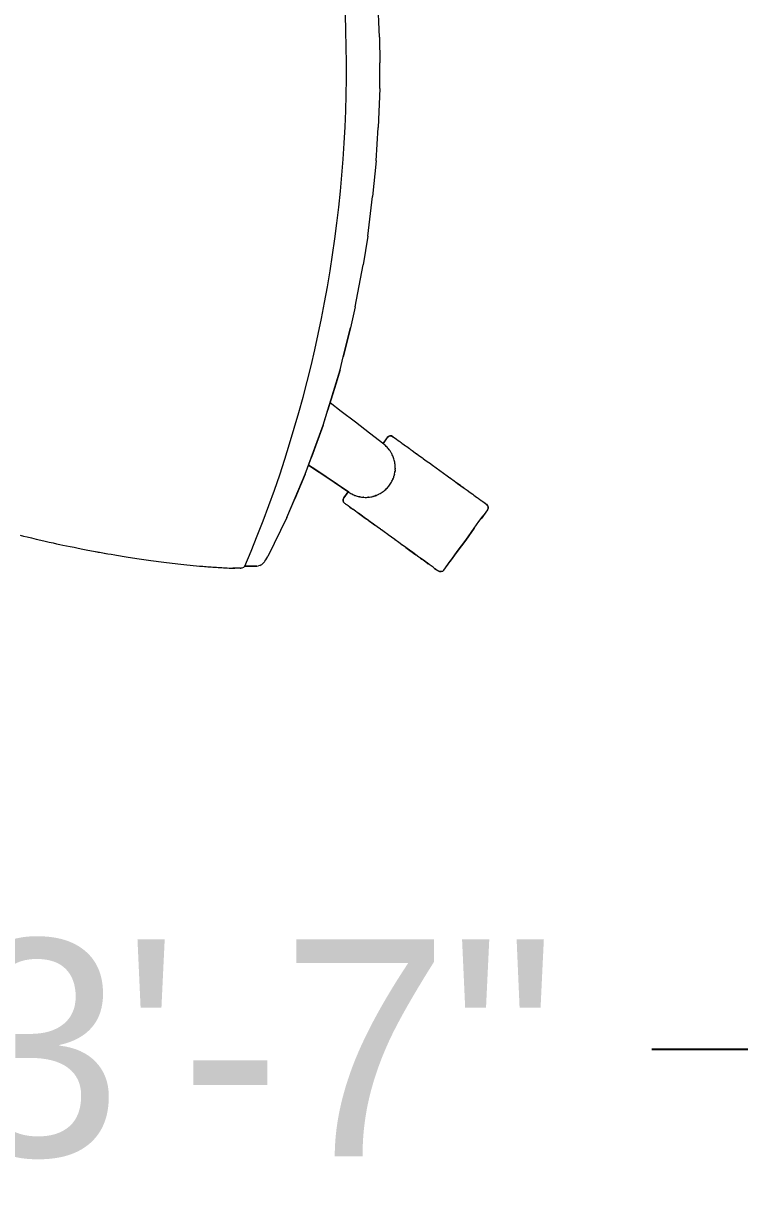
# Model space of a CAD drawing. Header units: inches. Extents: x 14 to 610, y 9 to 600.
# Drawn here: x 454.11 to 467.32, y 115.71 to 137.26 of the extents above; entities that cross this region are included whole.
import ezdxf
from ezdxf.enums import TextEntityAlignment as Align

# ---------------------------------------------------------------- set-up
doc = ezdxf.new("R2010")
doc.units = ezdxf.units.IN
doc.header["$MEASUREMENT"] = 0
doc.layers.add('A-FURN', color=7, linetype='Continuous')
doc.styles.get("Standard").update_dxf_attribs({"font": 'arial.ttf'})
doc.dimstyles.new("Jon's Style", dxfattribs={"dimscale": 0, "dimtxt": 4, "dimasz": 6, "dimexe": 1, "dimexo": 2, "dimgap": 2, "dimtad": 0, "dimtih": 1, "dimtoh": 1, "dimdec": 4, "dimzin": 3, "dimdsep": 46, "dimlunit": 4, "dimtxsty": 'Standard', "dimcen": 0.09, "dimadec": 0, "dimazin": 0, "dimtfac": 1, "dimtdec": 4, "dimtofl": 0, "dimtmove": 0, "dimatfit": 3, "dimfxl": 1, "dimtolj": 1, "dimtzin": 0, "dimarcsym": 0})

# ---------------------------------------------------------------- blocks, each defined once
blk = doc.blocks.new('*D51')
at = {"layer": 'A-FURN', "color": 0, "lineweight": -2, "transparency": 16777216}
for p, q in [((436.887, 134.464), (436.887, 117.33)), ((479.879, 134.464), (479.879, 117.33)), ((442.887, 118.33), (451.068, 118.33)), ((473.879, 118.33), (465.698, 118.33))]:
    blk.add_line(p, q, dxfattribs=at)
at = {"layer": 'A-FURN', "color": 0, "transparency": 16777216}
for points in [[(442.887, 119.33), (442.887, 117.33), (436.887, 118.33)], [(473.879, 119.33), (473.879, 117.33), (479.879, 118.33)]]:
    blk.add_solid(points, dxfattribs=at)
at = {"layer": 'Defpoints', "color": 0, "transparency": 16777216}
for p in [(436.887, 136.464), (479.879, 136.464), (479.879, 118.33)]:
    blk.add_point(p, dxfattribs=at)
at = {"layer": 'A-FURN', "color": 0, "transparency": 16777216, "insert": (458.383, 118.33), "char_height": 4, "attachment_point": 5}
blk.add_mtext('\\A1;3\'-7"', dxfattribs=at)
blk = doc.blocks.new('P_5CS702BK')
at = {"layer": 'A-FURN', "color": 0, "linetype": 'Continuous', "lineweight": 0}
for p, q in [((7.984, 25.635), (8.008, 25.668)), ((8.008, 25.668), (8.013, 25.676)), ((8.012, 25.674), (8.014, 25.677)), ((8.014, 25.677), (8.016, 25.68)), ((8.016, 25.68), (8.028, 25.697)), ((8.028, 25.697), (8.045, 25.72)), ((8.028, 25.697), (8.028, 25.697)), ((8.045, 25.72), (8.068, 25.753)), ((8.045, 25.72), (8.058, 25.738)), ((8.047, 25.722), (8.048, 25.724)), ((8.047, 25.723), (8.048, 25.724)), ((8.048, 25.724), (8.049, 25.726)), ((8.052, 25.73), (8.068, 25.753)), ((8.058, 25.738), (8.068, 25.752)), ((8.068, 25.752), (8.073, 25.76)), ((8.068, 25.753), (8.069, 25.753)), ((8.073, 25.76), (8.075, 25.762)), ((8.075, 25.762), (8.097, 25.782)), ((8.097, 25.782), (8.075, 25.762)), ((8.097, 25.782), (8.125, 25.793)), ((8.125, 25.793), (8.097, 25.782)), ((8.125, 25.793), (8.155, 25.792)), ((8.155, 25.792), (8.125, 25.793)), ((8.155, 25.792), (8.181, 25.779)), ((8.181, 25.779), (8.155, 25.792)), ((8.181, 25.779), (8.343, 25.662)), ((8.181, 25.779), (8.289, 25.701)), ((8.397, 25.624), (8.289, 25.701)), ((7.819, 25.407), (7.857, 25.46)), ((7.835, 25.43), (7.841, 25.438)), ((7.841, 25.438), (7.857, 25.46)), ((7.857, 25.46), (7.893, 25.51)), ((7.857, 25.46), (7.857, 25.46)), ((7.893, 25.51), (7.909, 25.532)), ((7.906, 25.527), (7.909, 25.532)), ((7.909, 25.532), (7.926, 25.556)), ((7.909, 25.532), (7.913, 25.538)), ((7.926, 25.556), (7.956, 25.598)), ((7.956, 25.598), (7.964, 25.608)), ((7.964, 25.608), (7.967, 25.612)), ((7.967, 25.612), (7.971, 25.617)), ((7.971, 25.617), (7.984, 25.635)), ((8.52, 25.535), (8.397, 25.624)), ((8.736, 25.379), (8.52, 25.535)), ((8.52, 25.535), (8.736, 25.379)), ((7.645, 25.167), (7.691, 25.23)), ((7.68, 25.215), (7.683, 25.22)), ((7.691, 25.23), (7.735, 25.292)), ((7.735, 25.292), (7.691, 25.23)), ((7.735, 25.292), (7.778, 25.351)), ((7.758, 25.323), (7.764, 25.331)), ((7.764, 25.331), (7.768, 25.337)), ((7.778, 25.351), (7.819, 25.407)), ((8.951, 25.223), (8.736, 25.379)), ((8.736, 25.379), (8.951, 25.223)), ((9.074, 25.134), (8.951, 25.223)), ((8.951, 25.223), (9.128, 25.095)), ((7.501, 24.968), (7.55, 25.035)), ((7.55, 25.035), (7.586, 25.085)), ((7.586, 25.085), (7.591, 25.092)), ((7.591, 25.092), (7.598, 25.101)), ((7.591, 25.092), (7.593, 25.095)), ((7.598, 25.101), (7.645, 25.167)), ((7.674, 25.207), (7.68, 25.215)), ((9.182, 25.056), (9.074, 25.134)), ((9.29, 24.978), (9.128, 25.095)), ((9.29, 24.978), (9.182, 25.056)), ((7.355, 24.765), (7.404, 24.833)), ((7.404, 24.833), (7.405, 24.835)), ((7.405, 24.835), (7.406, 24.836)), ((7.406, 24.836), (7.453, 24.9)), ((7.406, 24.836), (7.408, 24.839)), ((7.453, 24.9), (7.501, 24.968)), ((7.497, 24.962), (7.499, 24.965)), ((7.499, 24.965), (7.5, 24.966)), ((7.499, 24.965), (7.499, 24.965)), ((9.259, 24.807), (9.239, 24.778)), ((9.245, 24.787), (9.248, 24.79)), ((9.259, 24.807), (9.279, 24.834)), ((9.276, 24.83), (9.259, 24.807)), ((9.259, 24.807), (9.259, 24.807)), ((9.279, 24.834), (9.276, 24.83)), ((9.279, 24.834), (9.3, 24.863)), ((9.29, 24.849), (9.28, 24.836)), ((9.31, 24.957), (9.29, 24.978)), ((9.29, 24.978), (9.31, 24.957)), ((9.299, 24.862), (9.29, 24.849)), ((9.305, 24.87), (9.299, 24.862)), ((9.303, 24.867), (9.3, 24.863)), ((9.307, 24.872), (9.305, 24.87)), ((9.307, 24.872), (9.319, 24.899)), ((9.319, 24.899), (9.307, 24.872)), ((9.32, 24.929), (9.31, 24.957)), ((9.31, 24.957), (9.32, 24.929)), ((9.319, 24.899), (9.32, 24.929)), ((9.32, 24.929), (9.319, 24.899)), ((7.214, 24.57), (7.222, 24.581)), ((7.222, 24.581), (7.225, 24.585)), ((7.225, 24.585), (7.231, 24.594)), ((7.231, 24.594), (7.26, 24.634)), ((7.26, 24.634), (7.307, 24.699)), ((7.307, 24.699), (7.314, 24.708)), ((7.312, 24.705), (7.314, 24.708)), ((7.314, 24.709), (7.355, 24.765)), ((7.314, 24.708), (7.319, 24.715)), ((9.129, 24.626), (9.072, 24.548)), ((9.124, 24.62), (9.088, 24.57)), ((9.158, 24.666), (9.124, 24.62)), ((9.124, 24.62), (9.124, 24.62)), ((9.129, 24.626), (9.141, 24.642)), ((9.136, 24.636), (9.141, 24.642)), ((9.141, 24.642), (9.173, 24.687)), ((9.188, 24.708), (9.158, 24.666)), ((9.215, 24.745), (9.188, 24.708)), ((9.195, 24.718), (9.199, 24.723)), ((9.199, 24.723), (9.202, 24.727)), ((9.239, 24.778), (9.215, 24.745)), ((9.243, 24.784), (9.245, 24.787)), ((7.048, 24.34), (7.06, 24.357)), ((7.06, 24.357), (7.064, 24.363)), ((7.064, 24.363), (7.07, 24.371)), ((7.07, 24.371), (7.086, 24.394)), ((7.086, 24.394), (7.127, 24.45)), ((7.127, 24.45), (7.17, 24.509)), ((7.137, 24.464), (7.141, 24.469)), ((7.141, 24.469), (7.147, 24.478)), ((7.17, 24.509), (7.214, 24.57)), ((8.911, 24.325), (8.995, 24.441)), ((8.967, 24.402), (8.922, 24.34)), ((9.009, 24.461), (8.967, 24.402)), ((8.995, 24.441), (9.009, 24.461)), ((9.05, 24.517), (9.009, 24.461)), ((9.088, 24.57), (9.05, 24.517)), ((9.067, 24.54), (9.072, 24.548)), ((9.072, 24.548), (9.088, 24.57)), ((6.898, 24.132), (6.921, 24.165)), ((6.921, 24.165), (6.934, 24.183)), ((6.934, 24.183), (6.938, 24.188)), ((6.938, 24.188), (6.949, 24.203)), ((6.938, 24.188), (6.941, 24.193)), ((6.949, 24.203), (6.979, 24.245)), ((6.979, 24.245), (6.996, 24.268)), ((6.992, 24.263), (6.996, 24.268)), ((6.996, 24.268), (7.012, 24.291)), ((6.996, 24.268), (7.001, 24.275)), ((7.012, 24.291), (7.048, 24.34)), ((8.781, 24.145), (8.733, 24.078)), ((8.822, 24.202), (8.781, 24.145)), ((8.818, 24.195), (8.823, 24.202)), ((8.829, 24.212), (8.823, 24.202)), ((8.823, 24.202), (8.825, 24.205)), ((8.876, 24.277), (8.829, 24.212)), ((8.922, 24.34), (8.876, 24.277)), ((8.876, 24.277), (8.911, 24.325)), ((6.816, 23.982), (6.817, 24.011)), ((6.817, 24.011), (6.816, 23.982)), ((6.827, 23.954), (6.816, 23.982)), ((6.816, 23.982), (6.827, 23.954)), ((6.817, 24.011), (6.83, 24.038)), ((6.83, 24.038), (6.817, 24.011)), ((6.847, 23.932), (6.827, 23.954)), ((6.827, 23.954), (6.847, 23.932)), ((6.83, 24.038), (6.832, 24.041)), ((6.832, 24.041), (6.837, 24.049)), ((6.832, 24.041), (6.837, 24.048)), ((6.832, 24.041), (6.837, 24.048)), ((6.837, 24.048), (6.857, 24.077)), ((6.837, 24.049), (6.847, 24.062)), ((6.847, 24.062), (6.86, 24.08)), ((6.847, 24.062), (6.847, 24.062)), ((6.847, 23.932), (6.956, 23.853)), ((6.847, 23.932), (6.954, 23.854)), ((6.857, 24.077), (6.877, 24.104)), ((6.86, 24.08), (6.877, 24.104)), ((6.877, 24.104), (6.898, 24.132)), ((6.889, 24.12), (6.891, 24.124)), ((6.891, 24.124), (6.893, 24.127)), ((7.023, 23.93), (7.008, 23.915)), ((7.039, 23.944), (7.023, 23.93)), ((7.027, 23.933), (7.026, 23.932)), ((7.028, 23.934), (7.027, 23.933)), ((7.055, 23.957), (7.039, 23.944)), ((7.072, 23.97), (7.055, 23.957)), ((7.061, 23.962), (7.063, 23.964)), ((7.066, 23.966), (7.063, 23.964)), ((7.089, 23.983), (7.072, 23.97)), ((7.106, 23.995), (7.089, 23.983)), ((7.091, 23.984), (7.09, 23.984)), ((7.091, 23.984), (7.091, 23.984)), ((7.125, 24.006), (7.106, 23.995)), ((7.143, 24.016), (7.125, 24.006)), ((7.137, 24.012), (7.138, 24.013)), ((7.141, 24.015), (7.138, 24.013)), ((7.162, 24.025), (7.143, 24.016)), ((7.162, 24.025), (7.161, 24.025)), ((7.161, 24.025), (7.161, 24.025)), ((7.181, 24.034), (7.162, 24.025)), ((7.201, 24.042), (7.181, 24.034)), ((7.221, 24.05), (7.201, 24.042)), ((7.241, 24.056), (7.221, 24.05)), ((7.241, 24.056), (7.221, 24.05)), ((7.221, 24.05), (7.221, 24.05)), ((7.238, 24.055), (7.237, 24.055)), ((7.238, 24.055), (7.238, 24.055)), ((7.261, 24.062), (7.241, 24.056)), ((7.282, 24.067), (7.261, 24.062)), ((7.302, 24.071), (7.282, 24.067)), ((7.323, 24.075), (7.302, 24.071)), ((7.308, 24.072), (7.309, 24.072)), ((7.323, 24.075), (7.309, 24.072)), ((7.318, 24.074), (7.317, 24.074)), ((7.318, 24.074), (7.318, 24.074)), ((7.344, 24.077), (7.323, 24.075)), ((7.365, 24.079), (7.344, 24.077)), ((7.387, 24.08), (7.365, 24.079)), ((7.408, 24.08), (7.387, 24.08)), ((7.398, 24.08), (7.399, 24.08)), ((7.399, 24.08), (7.399, 24.08)), ((7.408, 24.08), (7.399, 24.08)), ((7.399, 24.08), (7.399, 24.08)), ((7.408, 24.08), (7.423, 24.08)), ((7.429, 24.079), (7.423, 24.08)), ((7.45, 24.078), (7.429, 24.079)), ((7.442, 24.079), (7.438, 24.079)), ((7.442, 24.079), (7.445, 24.078)), ((7.445, 24.078), (7.442, 24.079)), ((7.45, 24.078), (7.464, 24.076)), ((7.471, 24.076), (7.464, 24.076)), ((7.492, 24.073), (7.471, 24.076)), ((7.472, 24.075), (7.474, 24.075)), ((7.484, 24.074), (7.474, 24.075)), ((7.484, 24.074), (7.479, 24.074)), ((7.481, 24.074), (7.484, 24.074)), ((7.492, 24.073), (7.484, 24.074)), ((7.513, 24.069), (7.492, 24.073)), ((7.533, 24.064), (7.513, 24.069)), ((7.526, 24.066), (7.521, 24.067)), ((7.526, 24.066), (7.531, 24.064)), ((7.529, 24.065), (7.526, 24.066)), ((7.553, 24.058), (7.533, 24.064)), ((7.538, 24.063), (7.547, 24.06)), ((7.551, 24.059), (7.547, 24.06)), ((7.574, 24.052), (7.553, 24.058)), ((7.567, 24.054), (7.56, 24.056)), ((7.561, 24.056), (7.56, 24.056)), ((7.562, 24.056), (7.561, 24.056)), ((7.567, 24.054), (7.564, 24.055)), ((7.565, 24.055), (7.567, 24.054)), ((7.574, 24.052), (7.567, 24.054)), ((7.594, 24.045), (7.574, 24.052)), ((7.613, 24.037), (7.594, 24.045)), ((7.632, 24.029), (7.613, 24.037)), ((7.615, 24.036), (7.618, 24.035)), ((7.621, 24.034), (7.618, 24.035)), ((7.651, 24.019), (7.632, 24.029)), ((7.637, 24.026), (7.636, 24.027)), ((7.639, 24.026), (7.637, 24.026)), ((7.67, 24.009), (7.651, 24.019)), ((7.688, 23.999), (7.67, 24.009)), ((7.682, 24.002), (7.684, 24.001)), ((7.686, 24), (7.684, 24.001)), ((7.706, 23.987), (7.688, 23.999)), ((7.723, 23.975), (7.706, 23.987)), ((7.709, 23.985), (7.708, 23.986)), ((7.708, 23.986), (7.708, 23.986)), ((7.72, 23.978), (7.718, 23.979)), ((7.72, 23.978), (7.718, 23.979)), ((7.719, 23.978), (7.72, 23.978)), ((7.723, 23.975), (7.72, 23.978)), ((7.74, 23.963), (7.723, 23.975)), ((7.756, 23.949), (7.74, 23.963)), ((7.744, 23.96), (7.746, 23.958)), ((7.753, 23.952), (7.746, 23.958)), ((7.753, 23.952), (7.747, 23.957)), ((7.759, 23.946), (7.753, 23.952)), ((7.772, 23.935), (7.756, 23.949)), ((7.787, 23.921), (7.772, 23.935)), ((7.773, 23.935), (7.772, 23.935)), ((7.773, 23.934), (7.773, 23.935)), ((7.784, 23.924), (7.776, 23.931)), ((7.78, 23.927), (7.784, 23.924)), ((8.635, 23.943), (8.586, 23.876)), ((8.637, 23.946), (8.635, 23.943)), ((8.637, 23.946), (8.64, 23.949)), ((8.637, 23.946), (8.637, 23.946)), ((8.637, 23.945), (8.637, 23.946)), ((8.684, 24.01), (8.64, 23.949)), ((8.728, 24.072), (8.684, 24.01)), ((8.728, 24.072), (8.73, 24.075)), ((8.733, 24.078), (8.73, 24.075)), ((8.73, 24.075), (8.731, 24.076)), ((8.73, 24.075), (8.73, 24.075)), ((-0.54, 23.791), (-1.261, 23.758)), ((-0.54, 23.791), (-0.068, 23.797)), ((0.403, 23.793), (-0.068, 23.797)), ((0.403, 23.793), (1.124, 23.764)), ((1.742, 23.729), (1.124, 23.764)), ((1.742, 23.729), (2.398, 23.663)), ((6.967, 23.867), (6.765, 23.606)), ((6.954, 23.854), (6.956, 23.853)), ((6.967, 23.867), (6.98, 23.883)), ((6.967, 23.867), (6.967, 23.867)), ((6.971, 23.873), (6.97, 23.872)), ((6.972, 23.874), (6.971, 23.873)), ((6.994, 23.899), (6.98, 23.883)), ((7.008, 23.915), (6.994, 23.899)), ((6.995, 23.901), (6.996, 23.902)), ((6.998, 23.904), (6.996, 23.902)), ((7.784, 23.924), (7.8, 23.907)), ((7.792, 23.916), (7.784, 23.924)), ((7.787, 23.921), (7.784, 23.924)), ((7.802, 23.906), (7.787, 23.921)), ((7.813, 23.894), (7.8, 23.907)), ((7.816, 23.89), (7.802, 23.906)), ((7.813, 23.894), (7.806, 23.901)), ((7.816, 23.89), (7.813, 23.894)), ((7.829, 23.874), (7.816, 23.89)), ((7.829, 23.875), (7.828, 23.875)), ((7.829, 23.875), (7.829, 23.875)), ((7.842, 23.857), (7.829, 23.874)), ((7.839, 23.861), (7.837, 23.864)), ((7.838, 23.862), (7.839, 23.861)), ((7.842, 23.857), (7.839, 23.861)), ((7.854, 23.84), (7.842, 23.857)), ((7.844, 23.855), (7.848, 23.849)), ((7.85, 23.846), (7.848, 23.849)), ((7.866, 23.822), (7.854, 23.84)), ((7.876, 23.804), (7.866, 23.822)), ((7.875, 23.807), (7.874, 23.808)), ((7.875, 23.807), (7.875, 23.807)), ((7.887, 23.786), (7.876, 23.804)), ((7.887, 23.786), (7.89, 23.779)), ((7.887, 23.786), (7.887, 23.785)), ((7.887, 23.785), (7.887, 23.785)), ((7.905, 23.748), (7.89, 23.779)), ((7.896, 23.767), (7.89, 23.779)), ((7.905, 23.748), (7.896, 23.767)), ((7.913, 23.729), (7.905, 23.748)), ((7.911, 23.733), (7.91, 23.735)), ((7.911, 23.733), (7.911, 23.733)), ((7.92, 23.709), (7.913, 23.729)), ((7.916, 23.719), (7.917, 23.717)), ((7.919, 23.712), (7.917, 23.717)), ((7.919, 23.712), (7.918, 23.714)), ((7.918, 23.713), (7.919, 23.712)), ((7.92, 23.709), (7.919, 23.712)), ((8.491, 23.744), (8.462, 23.704)), ((8.538, 23.809), (8.491, 23.744)), ((8.543, 23.816), (8.538, 23.809)), ((8.543, 23.816), (8.545, 23.819)), ((8.545, 23.819), (8.55, 23.825)), ((8.586, 23.876), (8.55, 23.825)), ((3.129, 23.575), (2.398, 23.663)), ((3.129, 23.575), (3.659, 23.486)), ((6.765, 23.606), (6.564, 23.346)), ((7.92, 23.709), (7.931, 23.672)), ((7.926, 23.689), (7.92, 23.709)), ((7.932, 23.668), (7.926, 23.689)), ((7.937, 23.648), (7.931, 23.672)), ((7.931, 23.671), (7.932, 23.669)), ((7.932, 23.669), (7.931, 23.671)), ((7.937, 23.648), (7.932, 23.668)), ((7.935, 23.655), (7.935, 23.657)), ((7.935, 23.654), (7.935, 23.655)), ((7.941, 23.627), (7.937, 23.648)), ((7.937, 23.646), (7.937, 23.645)), ((7.94, 23.63), (7.937, 23.645)), ((7.94, 23.63), (7.939, 23.634)), ((7.94, 23.631), (7.94, 23.63)), ((7.941, 23.627), (7.94, 23.63)), ((7.944, 23.607), (7.941, 23.627)), ((7.946, 23.586), (7.944, 23.607)), ((7.946, 23.588), (7.946, 23.591)), ((7.946, 23.588), (7.948, 23.571)), ((7.946, 23.586), (7.946, 23.588)), ((7.948, 23.565), (7.946, 23.586)), ((7.947, 23.574), (7.947, 23.575)), ((7.947, 23.574), (7.947, 23.574)), ((7.947, 23.481), (7.948, 23.502)), ((7.947, 23.492), (7.948, 23.496)), ((7.948, 23.568), (7.948, 23.571)), ((7.949, 23.544), (7.948, 23.565)), ((7.948, 23.502), (7.949, 23.523)), ((7.948, 23.503), (7.948, 23.503)), ((7.948, 23.503), (7.948, 23.503)), ((7.948, 23.503), (7.948, 23.503)), ((7.948, 23.501), (7.948, 23.496)), ((7.949, 23.545), (7.949, 23.55)), ((7.949, 23.545), (7.949, 23.547)), ((7.949, 23.546), (7.949, 23.545)), ((7.949, 23.544), (7.949, 23.545)), ((7.949, 23.523), (7.949, 23.544)), ((8.318, 23.504), (8.279, 23.451)), ((8.296, 23.473), (8.318, 23.504)), ((8.296, 23.473), (8.318, 23.504)), ((8.358, 23.56), (8.318, 23.504)), ((8.318, 23.504), (8.353, 23.553)), ((8.401, 23.619), (8.358, 23.56)), ((8.368, 23.574), (8.372, 23.579)), ((8.372, 23.579), (8.456, 23.695)), ((8.446, 23.681), (8.401, 23.619)), ((8.456, 23.695), (8.446, 23.681)), ((8.456, 23.695), (8.462, 23.704)), ((8.457, 23.696), (8.456, 23.695)), ((4.435, 23.343), (3.659, 23.486)), ((4.435, 23.343), (4.823, 23.252)), ((6.564, 23.346), (6.363, 23.085)), ((7.877, 23.261), (7.887, 23.279)), ((7.887, 23.279), (7.897, 23.298)), ((7.897, 23.298), (7.888, 23.281)), ((7.888, 23.28), (7.888, 23.281)), ((7.897, 23.298), (7.905, 23.318)), ((7.897, 23.299), (7.897, 23.299)), ((7.897, 23.299), (7.897, 23.299)), ((7.897, 23.298), (7.897, 23.299)), ((7.905, 23.318), (7.913, 23.337)), ((7.911, 23.332), (7.912, 23.333)), ((7.912, 23.333), (7.912, 23.334)), ((7.913, 23.337), (7.92, 23.357)), ((7.913, 23.337), (7.914, 23.338)), ((7.914, 23.338), (7.918, 23.349)), ((7.914, 23.338), (7.914, 23.338)), ((7.919, 23.352), (7.918, 23.349)), ((7.92, 23.357), (7.927, 23.377)), ((7.927, 23.377), (7.932, 23.398)), ((7.927, 23.378), (7.927, 23.379)), ((7.927, 23.377), (7.927, 23.378)), ((7.927, 23.378), (7.927, 23.378)), ((7.932, 23.398), (7.937, 23.418)), ((7.935, 23.41), (7.936, 23.411)), ((7.936, 23.411), (7.936, 23.412)), ((7.937, 23.418), (7.941, 23.439)), ((7.937, 23.419), (7.938, 23.422)), ((7.937, 23.419), (7.937, 23.42)), ((7.937, 23.419), (7.937, 23.419)), ((7.938, 23.424), (7.938, 23.422)), ((7.941, 23.439), (7.944, 23.46)), ((7.944, 23.46), (7.947, 23.481)), ((7.944, 23.461), (7.944, 23.461)), ((7.944, 23.461), (7.944, 23.461)), ((7.944, 23.461), (7.944, 23.461)), ((7.944, 23.46), (7.944, 23.461)), ((7.947, 23.491), (7.948, 23.492)), ((7.948, 23.492), (7.948, 23.493)), ((8.166, 23.293), (8.153, 23.275)), ((8.166, 23.293), (8.169, 23.298)), ((8.169, 23.298), (8.173, 23.303)), ((8.18, 23.313), (8.17, 23.299)), ((8.21, 23.355), (8.18, 23.313)), ((8.223, 23.373), (8.21, 23.355)), ((8.223, 23.373), (8.227, 23.379)), ((8.239, 23.395), (8.227, 23.379)), ((8.227, 23.379), (8.232, 23.385)), ((8.243, 23.401), (8.232, 23.385)), ((8.243, 23.401), (8.296, 23.473)), ((8.279, 23.451), (8.243, 23.401)), ((8.274, 23.443), (8.279, 23.451)), ((4.823, 23.252), (5.357, 23.121)), ((5.357, 23.121), (4.823, 23.252)), ((5.597, 23.061), (5.357, 23.121)), ((6.363, 23.085), (6.204, 22.878)), ((7.855, 23.225), (7.432, 22.599)), ((7.671, 22.952), (7.855, 23.225)), ((7.845, 23.211), (7.847, 23.209)), ((7.955, 23.131), (7.845, 23.211)), ((7.847, 23.209), (7.955, 23.131)), ((7.855, 23.225), (7.867, 23.242)), ((7.855, 23.225), (7.855, 23.225)), ((7.855, 23.225), (7.855, 23.225)), ((7.855, 23.225), (7.855, 23.225)), ((7.855, 23.225), (7.855, 23.225)), ((7.867, 23.242), (7.877, 23.261)), ((7.876, 23.258), (7.876, 23.259)), ((7.876, 23.259), (7.876, 23.259)), ((7.877, 23.261), (7.882, 23.269)), ((7.877, 23.261), (7.878, 23.262)), ((7.877, 23.26), (7.877, 23.261)), ((7.955, 23.131), (7.982, 23.119)), ((7.982, 23.119), (7.955, 23.131)), ((7.982, 23.119), (8.012, 23.118)), ((8.012, 23.118), (7.982, 23.119)), ((8.012, 23.118), (8.039, 23.128)), ((8.039, 23.128), (8.012, 23.118)), ((8.039, 23.128), (8.061, 23.148)), ((8.061, 23.148), (8.039, 23.128)), ((8.063, 23.151), (8.061, 23.148)), ((8.061, 23.148), (8.061, 23.148)), ((8.069, 23.159), (8.063, 23.151)), ((8.068, 23.158), (8.068, 23.159)), ((8.068, 23.158), (8.068, 23.158)), ((8.078, 23.172), (8.069, 23.159)), ((8.087, 23.185), (8.078, 23.172)), ((8.087, 23.185), (8.089, 23.187)), ((8.092, 23.191), (8.089, 23.187)), ((8.089, 23.187), (8.09, 23.188)), ((8.108, 23.214), (8.092, 23.191)), ((8.129, 23.242), (8.108, 23.214)), ((8.12, 23.23), (8.123, 23.234)), ((8.123, 23.234), (8.129, 23.242)), ((8.123, 23.234), (8.125, 23.237)), ((8.129, 23.242), (8.153, 23.275)), ((8.153, 23.275), (8.129, 23.242)), ((5.597, 23.061), (5.86, 22.983)), ((6.62, 22.749), (5.597, 23.061)), ((5.86, 22.983), (6.334, 22.838)), ((6.334, 22.838), (5.86, 22.983)), ((7.486, 22.679), (7.671, 22.952)), ((6.62, 22.749), (6.334, 22.838)), ((6.62, 22.749), (7.205, 22.536)), ((7.524, 22.418), (6.62, 22.749)), ((7.353, 22.482), (7.486, 22.679)), ((7.524, 22.418), (7.205, 22.536)), ((7.432, 22.599), (7.353, 22.482)), ((7.524, 22.418), (7.975, 22.227)), ((8.319, 22.08), (7.524, 22.418)), ((8.319, 22.08), (7.975, 22.227)), ((8.319, 22.08), (9.042, 21.731)), ((9.074, 21.713), (9.042, 21.731)), ((9.102, 21.695), (9.074, 21.713)), ((9.128, 21.675), (9.102, 21.695)), ((9.141, 21.665), (9.128, 21.675)), ((9.165, 21.643), (9.141, 21.665)), ((9.185, 21.621), (9.165, 21.643)), ((9.196, 21.602), (9.185, 21.621)), ((9.209, 21.579), (9.196, 21.602)), ((9.209, 21.579), (9.215, 21.557)), ((9.219, 21.528), (9.215, 21.557)), ((9.219, 21.528), (9.215, 21.557)), ((9.22, 21.307), (9.219, 21.528)), ((9.219, 21.528), (9.22, 21.307)), ((9.22, 21.307), (9.242, 21.278)), ((9.242, 21.278), (9.253, 21.248)), ((9.253, 21.248), (9.257, 21.235)), ((9.257, 21.235), (9.258, 21.231)), ((9.258, 21.221), (9.258, 21.231)), ((9.258, 21.221), (9.258, 21.12)), ((9.258, 21.221), (9.258, 21.12)), ((9.246, 20.88), (9.248, 20.913)), ((9.246, 20.88), (9.248, 20.913)), ((9.248, 20.913), (9.25, 20.947)), ((9.248, 20.913), (9.25, 20.947)), ((9.25, 20.947), (9.252, 20.981)), ((9.25, 20.947), (9.252, 20.981)), ((9.252, 20.981), (9.253, 21.015)), ((9.252, 20.981), (9.253, 21.015)), ((9.253, 21.015), (9.257, 21.085)), ((9.253, 21.015), (9.257, 21.085)), ((9.257, 21.085), (9.258, 21.12)), ((9.258, 21.12), (9.257, 21.085)), ((9.258, 21.12), (9.258, 21.12)), ((9.233, 20.686), (9.235, 20.717)), ((9.233, 20.686), (9.235, 20.717)), ((9.235, 20.717), (9.238, 20.749)), ((9.235, 20.717), (9.238, 20.749)), ((9.238, 20.749), (9.24, 20.781)), ((9.238, 20.749), (9.24, 20.781)), ((9.24, 20.781), (9.242, 20.814)), ((9.24, 20.781), (9.242, 20.814)), ((9.242, 20.814), (9.244, 20.846)), ((9.242, 20.814), (9.244, 20.846)), ((9.244, 20.846), (9.246, 20.88)), ((9.244, 20.846), (9.246, 20.88)), ((9.216, 20.471), (9.218, 20.501)), ((9.216, 20.471), (9.218, 20.501)), ((9.218, 20.501), (9.221, 20.531)), ((9.218, 20.501), (9.221, 20.531)), ((9.221, 20.531), (9.223, 20.562)), ((9.221, 20.531), (9.223, 20.562)), ((9.223, 20.562), (9.226, 20.592)), ((9.223, 20.562), (9.226, 20.592)), ((9.226, 20.592), (9.228, 20.623)), ((9.226, 20.592), (9.228, 20.623)), ((9.228, 20.623), (9.231, 20.654)), ((9.228, 20.623), (9.231, 20.654)), ((9.231, 20.654), (9.233, 20.686)), ((9.231, 20.654), (9.233, 20.686)), ((9.193, 20.237), (9.199, 20.294)), ((9.193, 20.237), (9.199, 20.294)), ((9.199, 20.294), (9.205, 20.352)), ((9.199, 20.294), (9.205, 20.352)), ((9.205, 20.352), (9.21, 20.411)), ((9.205, 20.352), (9.21, 20.411)), ((9.21, 20.411), (9.216, 20.471)), ((9.21, 20.411), (9.216, 20.471)), ((9.17, 20.018), (9.176, 20.071)), ((9.17, 20.018), (9.176, 20.071)), ((9.176, 20.071), (9.182, 20.126)), ((9.176, 20.071), (9.182, 20.126)), ((9.182, 20.126), (9.188, 20.181)), ((9.182, 20.126), (9.188, 20.181)), ((9.188, 20.181), (9.193, 20.237)), ((9.188, 20.181), (9.193, 20.237)), ((9.145, 19.812), (9.151, 19.862)), ((9.145, 19.812), (9.151, 19.862)), ((9.151, 19.862), (9.158, 19.913)), ((9.151, 19.862), (9.158, 19.913)), ((9.158, 19.913), (9.164, 19.965)), ((9.158, 19.913), (9.164, 19.965)), ((9.164, 19.965), (9.17, 20.018)), ((9.164, 19.965), (9.17, 20.018)), ((9.114, 19.573), (9.12, 19.619)), ((9.114, 19.573), (9.12, 19.619)), ((9.12, 19.619), (9.127, 19.666)), ((9.12, 19.619), (9.127, 19.666)), ((9.127, 19.666), (9.133, 19.714)), ((9.127, 19.666), (9.133, 19.714)), ((9.133, 19.714), (9.139, 19.763)), ((9.133, 19.714), (9.139, 19.763)), ((9.139, 19.763), (9.145, 19.812)), ((9.139, 19.763), (9.145, 19.812)), ((9.089, 19.397), (9.095, 19.44)), ((9.089, 19.397), (9.095, 19.44)), ((9.095, 19.44), (9.102, 19.484)), ((9.095, 19.44), (9.102, 19.484)), ((9.102, 19.484), (9.108, 19.528)), ((9.102, 19.484), (9.108, 19.528)), ((9.108, 19.528), (9.114, 19.573)), ((9.108, 19.528), (9.114, 19.573)), ((9.053, 19.155), (9.059, 19.194)), ((9.053, 19.155), (9.059, 19.194)), ((9.059, 19.194), (9.065, 19.233)), ((9.059, 19.194), (9.065, 19.233)), ((9.065, 19.233), (9.071, 19.273)), ((9.065, 19.233), (9.071, 19.273)), ((9.071, 19.273), (9.077, 19.313)), ((9.071, 19.273), (9.077, 19.313)), ((9.077, 19.313), (9.083, 19.355)), ((9.077, 19.313), (9.083, 19.355)), ((9.083, 19.355), (9.089, 19.397)), ((9.083, 19.355), (9.089, 19.397)), ((9.017, 18.938), (9.023, 18.973)), ((9.017, 18.938), (9.023, 18.973)), ((9.023, 18.973), (9.029, 19.008)), ((9.023, 18.973), (9.029, 19.008)), ((9.029, 19.008), (9.035, 19.044)), ((9.029, 19.008), (9.035, 19.044)), ((9.035, 19.044), (9.041, 19.08)), ((9.035, 19.044), (9.041, 19.08)), ((9.041, 19.08), (9.047, 19.117)), ((9.041, 19.08), (9.047, 19.117)), ((9.047, 19.117), (9.053, 19.155)), ((9.047, 19.117), (9.053, 19.155)), ((8.979, 18.714), (8.989, 18.775)), ((8.979, 18.714), (8.989, 18.775)), ((8.989, 18.775), (9, 18.839)), ((8.989, 18.775), (9, 18.839)), ((9, 18.839), (9.012, 18.904)), ((9, 18.839), (9.012, 18.904)), ((9.012, 18.904), (9.017, 18.938)), ((9.012, 18.904), (9.017, 18.938)), ((8.941, 18.511), (8.962, 18.622)), ((8.941, 18.511), (8.948, 18.545)), ((8.948, 18.545), (8.958, 18.599)), ((8.948, 18.545), (8.958, 18.599)), ((8.958, 18.599), (8.968, 18.655)), ((8.958, 18.599), (8.968, 18.655)), ((8.962, 18.622), (8.983, 18.742)), ((8.968, 18.655), (8.979, 18.714)), ((8.968, 18.655), (8.979, 18.714)), ((8.904, 18.317), (8.922, 18.41)), ((8.922, 18.41), (8.941, 18.511)), ((8.856, 18.08), (8.871, 18.153)), ((8.871, 18.153), (8.887, 18.232)), ((8.887, 18.232), (8.904, 18.317)), ((8.804, 17.832), (8.817, 17.892)), ((8.817, 17.892), (8.829, 17.949)), ((8.829, 17.949), (8.842, 18.012)), ((8.842, 18.012), (8.856, 18.08)), ((8.756, 17.62), (8.773, 17.696)), ((8.773, 17.696), (8.789, 17.767)), ((8.789, 17.767), (8.804, 17.832)), ((8.718, 17.452), (8.738, 17.54)), ((8.738, 17.54), (8.756, 17.62)), ((8.663, 17.222), (8.68, 17.291)), ((8.68, 17.291), (8.698, 17.367)), ((8.698, 17.367), (8.718, 17.452)), ((8.647, 17.158), (8.663, 17.222))]:
    blk.add_line(p, q, dxfattribs=at)
blk.add_arc((-0.005, -0.472), 23.652, 67.0442, 113.2638, dxfattribs=at)
at = {"layer": 'A-FURN'}
blk.add_attdef('CAPTG', text='', height=7, dxfattribs=at).set_placement((-1, -3.819), align=Align.CENTER)
at = {"layer": 'A-FURN', "flags": 1}
for tag in ['CAPPN', 'CAPPD', 'CAPMG', 'CAPMC', 'CAPGC', 'CAPALIAS1', 'CAPALIAS2', 'CAPALIAS3', 'CAPBLDG', 'CAPFLOOR', 'CAPDEPT', 'CAPPERSON', 'CAPPL', 'CAPQT', 'CAPDH']:
    blk.add_attdef(tag, (0, 0), '', height=0.001, dxfattribs=at)

msp = doc.modelspace()

# ---------------------------------------------------------------- block references
at = {"layer": 'A-FURN', "rotation": 270}
msp.add_blockref('P_5CS702BK', (436.88718, 136.46382), dxfattribs=at)

# ---------------------------------------------------------------- dimensions: what is measured, and where the dimension line sits
at = {"layer": 'A-FURN'}
dim = msp.add_linear_dim(base=(479.87868, 118.3305), p1=(436.88718, 136.46382), p2=(479.87868, 136.46381), angle=359.999983, dimstyle="Jon's Style", override={"dimscale": 1}, dxfattribs=at)
dim.commit()
dim.dimension.update_dxf_attribs({"geometry": '*D51', "text_midpoint": (458.38293, 118.3305), "dimtype": 161})

doc.saveas('drawing.dxf')
